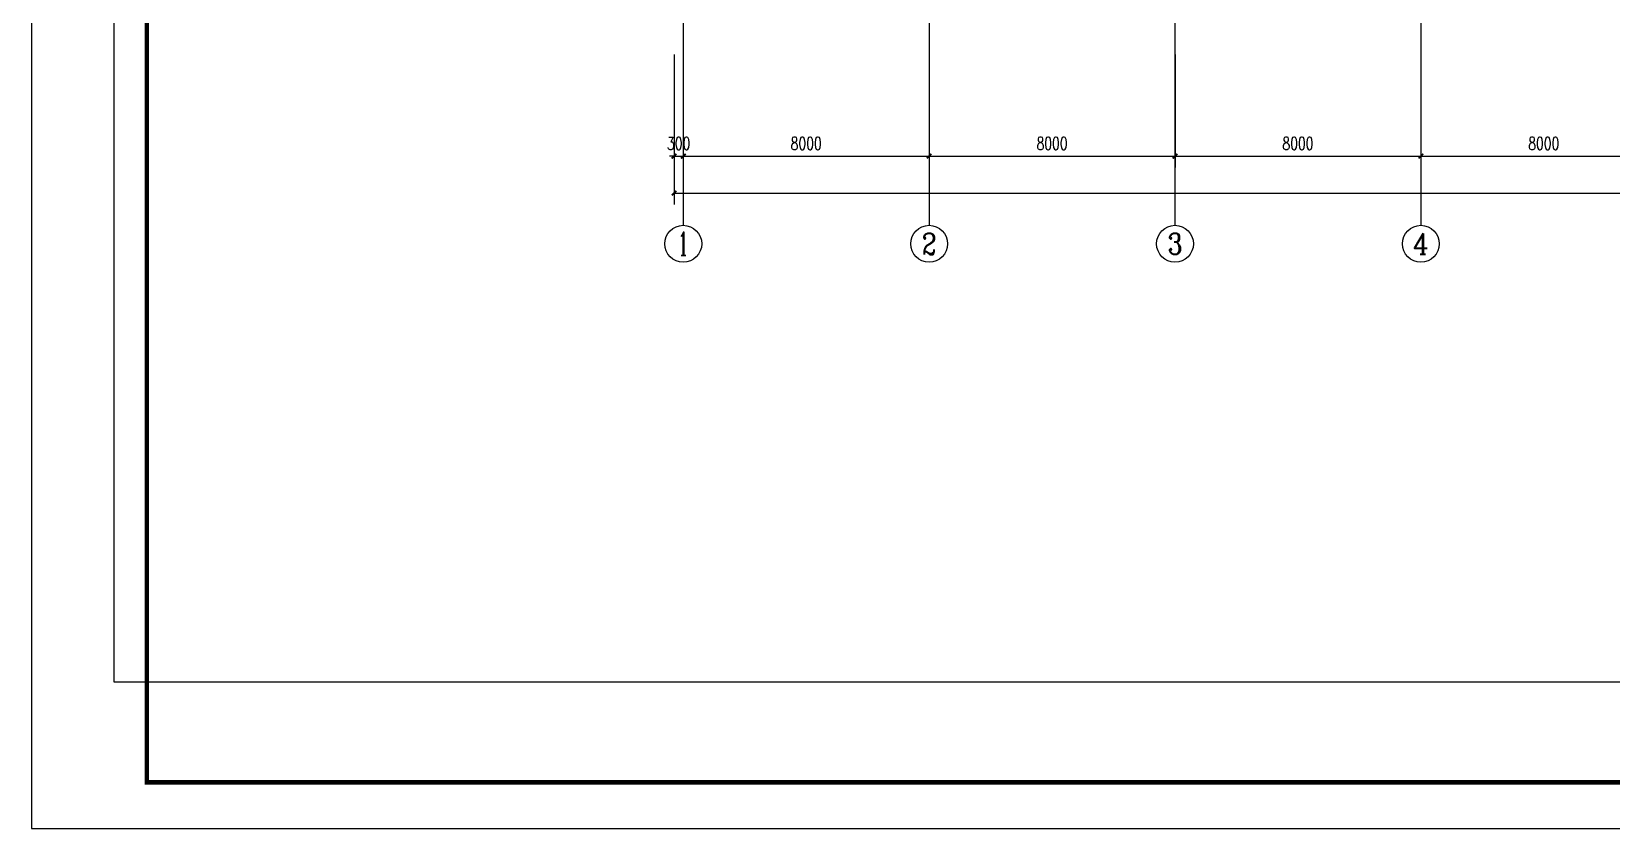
# Model space of a CAD drawing. Extents: x 0 to 2838408, y -923048 to 203859.
# Drawn here: x 2660058 to 2711463, y -296707 to -270792 of the extents above; entities that cross this region are included whole.
import ezdxf
from ezdxf.enums import TextEntityAlignment as Align

# ---------------------------------------------------------------- set-up
doc = ezdxf.new("R2010")
doc.units = 0
doc.header["$LTSCALE"] = 1000
for name, color, linetype in [('AXIS', 3, 'Continuous'), ('AXIS_TEXT', 7, 'Continuous'), ('BTTK', 7, 'Continuous'), ('DOTE', 8, 'Continuous'), ('PUB_TITLE', 4, 'Continuous'), ('XREF', 8, 'Continuous')]:
    doc.layers.add(name, color=color, linetype=linetype)
doc.styles.add('_TCH_AXIS', font='COMPLEX', dxfattribs={"bigfont": 'GBCBIG'})
doc.styles.add('A_DIM_T3', font='SIMPLEX', dxfattribs={"width": 0.7, "bigfont": 'HZ'})
doc.styles.add('COMPLEX', font='COMPLEX')
doc.styles.add('HZ(TK)', font='geniso.shx', dxfattribs={"width": 0.9, "bigfont": 'hztxt.shx'})
doc.dimstyles.new('_TCH_ARCH&&150', dxfattribs={"dimtxt": 420, "dimasz": 150, "dimexe": 375, "dimexo": 450, "dimgap": 202.5, "dimtad": 1, "dimdec": 0, "dimzin": 0, "dimdsep": 46, "dimtxsty": 'A_DIM_T3', "dimblk": 'ARCHTICK', "dimcen": 0.09, "dimclrt": 7, "dimazin": 2, "dimtfac": 1, "dimtdec": 0, "dimtix": 1, "dimtmove": 2, "dimatfit": 3, "dimfxl": 150, "dimtolj": 1, "dimtzin": 0, "dimarcsym": 0})

# ---------------------------------------------------------------- blocks, each defined once
blk = doc.blocks.new('vhtemplate_2020年新竖式图框_A0')
at = {"layer": 'PUB_TITLE', "color": 7}
blk.add_lwpolyline([(0, 0), (1189, 0), (1189, 841), (0, 841)], close=True, dxfattribs=at)
at = {"layer": 'PUB_TITLE', "const_width": 1}
blk.add_lwpolyline([(25, 10), (1179, 10), (1179, 831), (25, 831)], close=True, dxfattribs=at)
at = {"layer": 'BTTK', "color": 4, "style": 'HZ(TK)', "width": 0.9}
for tag, p in [('合作单位_001', (1143.83, 741.44)), ('建设单位_001', (1143.85, 207.44)), ('工程名称_001', (1143.62, 174.44)), ('子项名称_001', (1153.71, 157.94)), ('图纸名称_001', (1143.45, 138.94))]:
    blk.add_attdef(tag, p, '', height=3.5, dxfattribs=at)
for tag, p in [('注册证书号', (1156.5, 309.01)), ('注册印章号', (1156.5, 301.01)), ('设计号', (1154, 193)), ('图别', (1137.75, 34)), ('图号', (1170.25, 34)), ('版本号', (1137.75, 26)), ('日期', (1170.25, 26))]:
    blk.add_attdef(tag, text='', height=3.5, dxfattribs=at).set_placement(p, align=Align.MIDDLE)
blk = doc.blocks.new('_ArchTick')
at = {"color": 0, "linetype": 'ByBlock', "const_width": 0.4}
blk.add_lwpolyline([(-0.5, -0.5), (0.5, 0.5)], dxfattribs=at)
blk = doc.blocks.new('*D835')
at = {"layer": 'AXIS', "color": 0, "lineweight": -2, "transparency": 16777216}
for p, q in [((2344917, -271542), (2344917, -275217)), ((2345217, -271542), (2345217, -275217)), ((2344917, -274842), (2344767, -274842)), ((2344917, -274842), (2345217, -274842)), ((2345217, -274842), (2345367, -274842))]:
    blk.add_line(p, q, dxfattribs=at)
at = {"layer": 'Defpoints', "color": 0, "transparency": 16777216}
for p in [(2344917, -271092), (2345217, -271092), (2345217, -274842)]:
    blk.add_point(p, dxfattribs=at)
at = {"layer": 'AXIS', "color": 0, "lineweight": -2, "transparency": 16777216, "xscale": 150, "yscale": 150, "zscale": 150}
blk.add_blockref('_ArchTick', (2344917, -274842), dxfattribs=at)
at = {"layer": 'AXIS', "color": 0, "lineweight": -2, "transparency": 16777216, "xscale": 150, "yscale": 150, "zscale": 150, "rotation": 180}
blk.add_blockref('_ArchTick', (2345217, -274842), dxfattribs=at)
at = {"layer": 'AXIS', "color": 7, "transparency": 16777216, "insert": (2345067, -274430), "char_height": 420, "attachment_point": 5, "style": 'A_DIM_T3'}
blk.add_mtext('\\A1;300', dxfattribs=at)
blk = doc.blocks.new('*D836')
at = {"layer": 'AXIS', "color": 0, "lineweight": -2, "transparency": 16777216}
for p, q in [((2345217, -271542), (2345217, -275217)), ((2353217, -271542), (2353217, -275217)), ((2345217, -274842), (2353217, -274842))]:
    blk.add_line(p, q, dxfattribs=at)
at = {"layer": 'Defpoints', "color": 0, "transparency": 16777216}
for p in [(2345217, -271092), (2353217, -271092), (2353217, -274842)]:
    blk.add_point(p, dxfattribs=at)
at = {"layer": 'AXIS', "color": 0, "lineweight": -2, "transparency": 16777216, "xscale": 150, "yscale": 150, "zscale": 150, "rotation": 180}
blk.add_blockref('_ArchTick', (2345217, -274842), dxfattribs=at)
at = {"layer": 'AXIS', "color": 0, "lineweight": -2, "transparency": 16777216, "xscale": 150, "yscale": 150, "zscale": 150}
blk.add_blockref('_ArchTick', (2353217, -274842), dxfattribs=at)
at = {"layer": 'AXIS', "color": 7, "transparency": 16777216, "insert": (2349217, -274430), "char_height": 420, "attachment_point": 5, "style": 'A_DIM_T3'}
blk.add_mtext('\\A1;8000', dxfattribs=at)
blk = doc.blocks.new('*D837')
at = {"layer": 'AXIS', "color": 0, "lineweight": -2, "transparency": 16777216}
for p, q in [((2353217, -271542), (2353217, -275217)), ((2361217, -271542), (2361217, -275217)), ((2353217, -274842), (2361217, -274842))]:
    blk.add_line(p, q, dxfattribs=at)
at = {"layer": 'Defpoints', "color": 0, "transparency": 16777216}
for p in [(2353217, -271092), (2361217, -271092), (2361217, -274842)]:
    blk.add_point(p, dxfattribs=at)
at = {"layer": 'AXIS', "color": 0, "lineweight": -2, "transparency": 16777216, "xscale": 150, "yscale": 150, "zscale": 150, "rotation": 180}
blk.add_blockref('_ArchTick', (2353217, -274842), dxfattribs=at)
at = {"layer": 'AXIS', "color": 0, "lineweight": -2, "transparency": 16777216, "xscale": 150, "yscale": 150, "zscale": 150}
blk.add_blockref('_ArchTick', (2361217, -274842), dxfattribs=at)
at = {"layer": 'AXIS', "color": 7, "transparency": 16777216, "insert": (2357217, -274430), "char_height": 420, "attachment_point": 5, "style": 'A_DIM_T3'}
blk.add_mtext('\\A1;8000', dxfattribs=at)
blk = doc.blocks.new('*D838')
at = {"layer": 'AXIS', "color": 0, "lineweight": -2, "transparency": 16777216}
for p, q in [((2361217, -271542), (2361217, -275217)), ((2369217, -271542), (2369217, -275217)), ((2361217, -274842), (2369217, -274842))]:
    blk.add_line(p, q, dxfattribs=at)
at = {"layer": 'Defpoints', "color": 0, "transparency": 16777216}
for p in [(2361217, -271092), (2369217, -271092), (2369217, -274842)]:
    blk.add_point(p, dxfattribs=at)
at = {"layer": 'AXIS', "color": 0, "lineweight": -2, "transparency": 16777216, "xscale": 150, "yscale": 150, "zscale": 150, "rotation": 180}
blk.add_blockref('_ArchTick', (2361217, -274842), dxfattribs=at)
at = {"layer": 'AXIS', "color": 0, "lineweight": -2, "transparency": 16777216, "xscale": 150, "yscale": 150, "zscale": 150}
blk.add_blockref('_ArchTick', (2369217, -274842), dxfattribs=at)
at = {"layer": 'AXIS', "color": 7, "transparency": 16777216, "insert": (2365217, -274430), "char_height": 420, "attachment_point": 5, "style": 'A_DIM_T3'}
blk.add_mtext('\\A1;8000', dxfattribs=at)
blk = doc.blocks.new('*D839')
at = {"layer": 'AXIS', "color": 0, "lineweight": -2, "transparency": 16777216}
for p, q in [((2369217, -271542), (2369217, -275217)), ((2377217, -271542), (2377217, -275217)), ((2369217, -274842), (2377217, -274842))]:
    blk.add_line(p, q, dxfattribs=at)
at = {"layer": 'Defpoints', "color": 0, "transparency": 16777216}
for p in [(2369217, -271092), (2377217, -271092), (2377217, -274842)]:
    blk.add_point(p, dxfattribs=at)
at = {"layer": 'AXIS', "color": 0, "lineweight": -2, "transparency": 16777216, "xscale": 150, "yscale": 150, "zscale": 150, "rotation": 180}
blk.add_blockref('_ArchTick', (2369217, -274842), dxfattribs=at)
at = {"layer": 'AXIS', "color": 0, "lineweight": -2, "transparency": 16777216, "xscale": 150, "yscale": 150, "zscale": 150}
blk.add_blockref('_ArchTick', (2377217, -274842), dxfattribs=at)
at = {"layer": 'AXIS', "color": 7, "transparency": 16777216, "insert": (2373217, -274430), "char_height": 420, "attachment_point": 5, "style": 'A_DIM_T3'}
blk.add_mtext('\\A1;8000', dxfattribs=at)
blk = doc.blocks.new('*D853')
at = {"layer": 'AXIS', "color": 0, "lineweight": -2, "transparency": 16777216}
for p, q in [((2344917, -271542), (2344917, -276417)), ((2452117, -271542), (2452117, -276417)), ((2344917, -276042), (2452117, -276042))]:
    blk.add_line(p, q, dxfattribs=at)
at = {"layer": 'Defpoints', "color": 0, "transparency": 16777216}
for p in [(2344917, -271092), (2452117, -271092), (2452117, -276042)]:
    blk.add_point(p, dxfattribs=at)
at = {"layer": 'AXIS', "color": 0, "lineweight": -2, "transparency": 16777216, "xscale": 150, "yscale": 150, "zscale": 150, "rotation": 180}
blk.add_blockref('_ArchTick', (2344917, -276042), dxfattribs=at)
at = {"layer": 'AXIS', "color": 0, "lineweight": -2, "transparency": 16777216, "xscale": 150, "yscale": 150, "zscale": 150}
blk.add_blockref('_ArchTick', (2452117, -276042), dxfattribs=at)
at = {"layer": 'AXIS', "color": 7, "transparency": 16777216, "insert": (2398517, -275630), "char_height": 420, "attachment_point": 5, "style": 'A_DIM_T3'}
blk.add_mtext('\\A1;107200', dxfattribs=at)
blk = doc.blocks.new('_AXISO')
at = {"color": 0}
blk.add_circle((0, 0), 0.5, dxfattribs=at)
at = {"layer": 'AXIS_TEXT', "color": 0, "style": 'COMPLEX', "width": 1.041667}
blk.add_attdef('A', text='', height=0.56, dxfattribs=at).set_placement((-0.25, -0.28), (0.25, -0.28), align=Align.FIT)
blk = doc.blocks.new('1F1')
at = {"layer": 'AXIS'}
for p, q in [((2345216.7, -271092.2), (2345216.7, -277092.2)), ((2353216.7, -271092.2), (2353216.7, -277092.2)), ((2361216.7, -271092.2), (2361216.7, -277092.2)), ((2369216.7, -271092.2), (2369216.7, -277092.2))]:
    blk.add_line(p, q, dxfattribs=at)
at = {"layer": 'Defpoints', "color": 250}
blk.add_lwpolyline([(2326685.8, -291937.3), (2468623.3, -291937.3), (2468623.3, -218820.5), (2326685.8, -218820.5)], close=True, dxfattribs=at)
at = {"layer": 'DOTE'}
for p, q in [((2345216.7, -187892.2), (2345216.7, -271092.2)), ((2353216.7, -187892.2), (2353216.7, -271092.2)), ((2361216.7, -187892.2), (2361216.7, -271092.2)), ((2369216.7, -187892.2), (2369216.7, -271092.2))]:
    blk.add_line(p, q, dxfattribs=at)
at = {"layer": 'AXIS'}
ref = blk.add_blockref('_AXISO', (2345216.7, -277692.2), dxfattribs=dict(at, xscale=1200, yscale=1200, zscale=1200))
ref.add_attrib('A', '1', dxfattribs={"layer": 'AXIS_TEXT', "height": 772.1, "style": '_TCH_AXIS'}).set_placement((2345051.3, -278078.2), (2345382.2, -278078.2), align=Align.FIT)
ref = blk.add_blockref('_AXISO', (2353216.7, -277692.2), dxfattribs=dict(at, xscale=1200, yscale=1200, zscale=1200))
ref.add_attrib('A', '2', dxfattribs={"layer": 'AXIS_TEXT', "height": 698.9, "style": '_TCH_AXIS'}).set_placement((2352983.8, -278041.6), (2353449.7, -278041.6), align=Align.FIT)
ref = blk.add_blockref('_AXISO', (2361216.7, -277692.2), dxfattribs=dict(at, xscale=1200, yscale=1200, zscale=1200))
ref.add_attrib('A', '3', dxfattribs={"layer": 'AXIS_TEXT', "height": 698.9, "style": '_TCH_AXIS'}).set_placement((2360983.8, -278041.6), (2361449.7, -278041.6), align=Align.FIT)
ref = blk.add_blockref('_AXISO', (2369216.7, -277692.2), dxfattribs=dict(at, xscale=1200, yscale=1200, zscale=1200))
ref.add_attrib('A', '4', dxfattribs={"layer": 'AXIS_TEXT', "height": 668.2, "style": '_TCH_AXIS'}).set_placement((2368962.2, -278026.3), (2369471.3, -278026.3), align=Align.FIT)
for p1, p2, distance, picture, middle in [((2344916.7, -271092.2), (2345216.7, -271092.2), -3750, '*D835', (2345066.7, -274429.7)), ((2344916.7, -271092.2), (2452116.7, -271092.2), -4950, '*D853', (2398516.7, -275629.7)), ((2345216.7, -271092.2), (2353216.7, -271092.2), -3750, '*D836', (2349216.7, -274429.7)), ((2353216.7, -271092.2), (2361216.7, -271092.2), -3750, '*D837', (2357216.7, -274429.7)), ((2361216.7, -271092.2), (2369216.7, -271092.2), -3750, '*D838', (2365216.7, -274429.7)), ((2369216.7, -271092.2), (2377216.7, -271092.2), -3750, '*D839', (2373216.7, -274429.7))]:
    dim = blk.add_aligned_dim(p1=p1, p2=p2, distance=distance, dimstyle='_TCH_ARCH&&150', dxfattribs=at)
    dim.commit()
    dim.dimension.update_dxf_attribs({"geometry": picture, "text_midpoint": middle})

msp = doc.modelspace()

# ---------------------------------------------------------------- block references
at = {"xscale": 150, "yscale": 150, "zscale": 150}
msp.add_blockref('vhtemplate_2020年新竖式图框_A0', (2660058, -296707.3), dxfattribs=at)
at = {"layer": 'XREF'}
msp.add_blockref('1F1', (336045.8, 0), dxfattribs=at)

doc.saveas('drawing.dxf')
